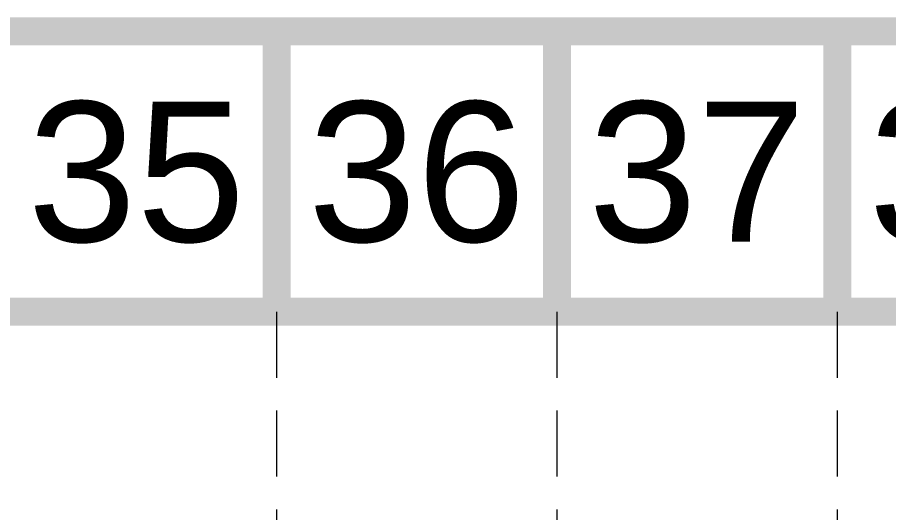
# Model space of a CAD drawing. Extents: x 33353 to 37237, y 80141 to 82571.
# Drawn here: x 35481.2 to 35669.5, y 82464.3 to 82571.3 of the extents above; entities that cross this region are included whole.
import ezdxf
from ezdxf.enums import TextEntityAlignment as Align

# ---------------------------------------------------------------- set-up
doc = ezdxf.new("R2010")
doc.units = 0
doc.header["$MEASUREMENT"] = 0
doc.linetypes.add('HIDDEN', pattern=[0.375, 0.25, -0.125])
doc.layers.add('BASE', color=7, linetype='Continuous')
doc.layers.add('GRID', color=254, linetype='HIDDEN')
doc.styles.get("Standard").update_dxf_attribs({"font": 'ARIAL.TTF'})

msp = doc.modelspace()

# ---------------------------------------------------------------- linework, layer by layer
at = {"layer": 'BASE', "const_width": 6.06}
for points in [[(33355.7, 80144.39), (37233.98, 80144.39), (37233.98, 82568.32), (33355.7, 82568.32)], [(33416.3, 80204.99), (37173.39, 80204.99), (37173.39, 82507.72), (33416.3, 82507.72)]]:
    msp.add_lwpolyline(points, close=True, dxfattribs=at)
for points in [[(35537.24, 82507.72), (35537.24, 82568.32)], [(35597.84, 82507.72), (35597.84, 82568.32)], [(35658.43, 82507.72), (35658.43, 82568.32)]]:
    msp.add_lwpolyline(points, dxfattribs=at)
at = {"layer": 'GRID', "linetype": 'HIDDEN', "lineweight": 15, "ltscale": 57}
for p, q in [((35537.24, 82507.72), (35537.24, 80386.52)), ((35597.84, 82507.72), (35597.84, 80386.52)), ((35658.43, 82507.72), (35658.43, 80386.52))]:
    msp.add_line(p, q, dxfattribs=at)

# ---------------------------------------------------------------- texts
at = {"layer": 'BASE'}
for s, p in [('35', (35506.94, 82538.02)), ('36', (35567.54, 82538.02)), ('37', (35628.13, 82538.02)), ('38', (35688.73, 82538.02))]:
    msp.add_text(s, height=30.299, dxfattribs=at).set_placement(p, align=Align.MIDDLE_CENTER)

doc.saveas('drawing.dxf')
